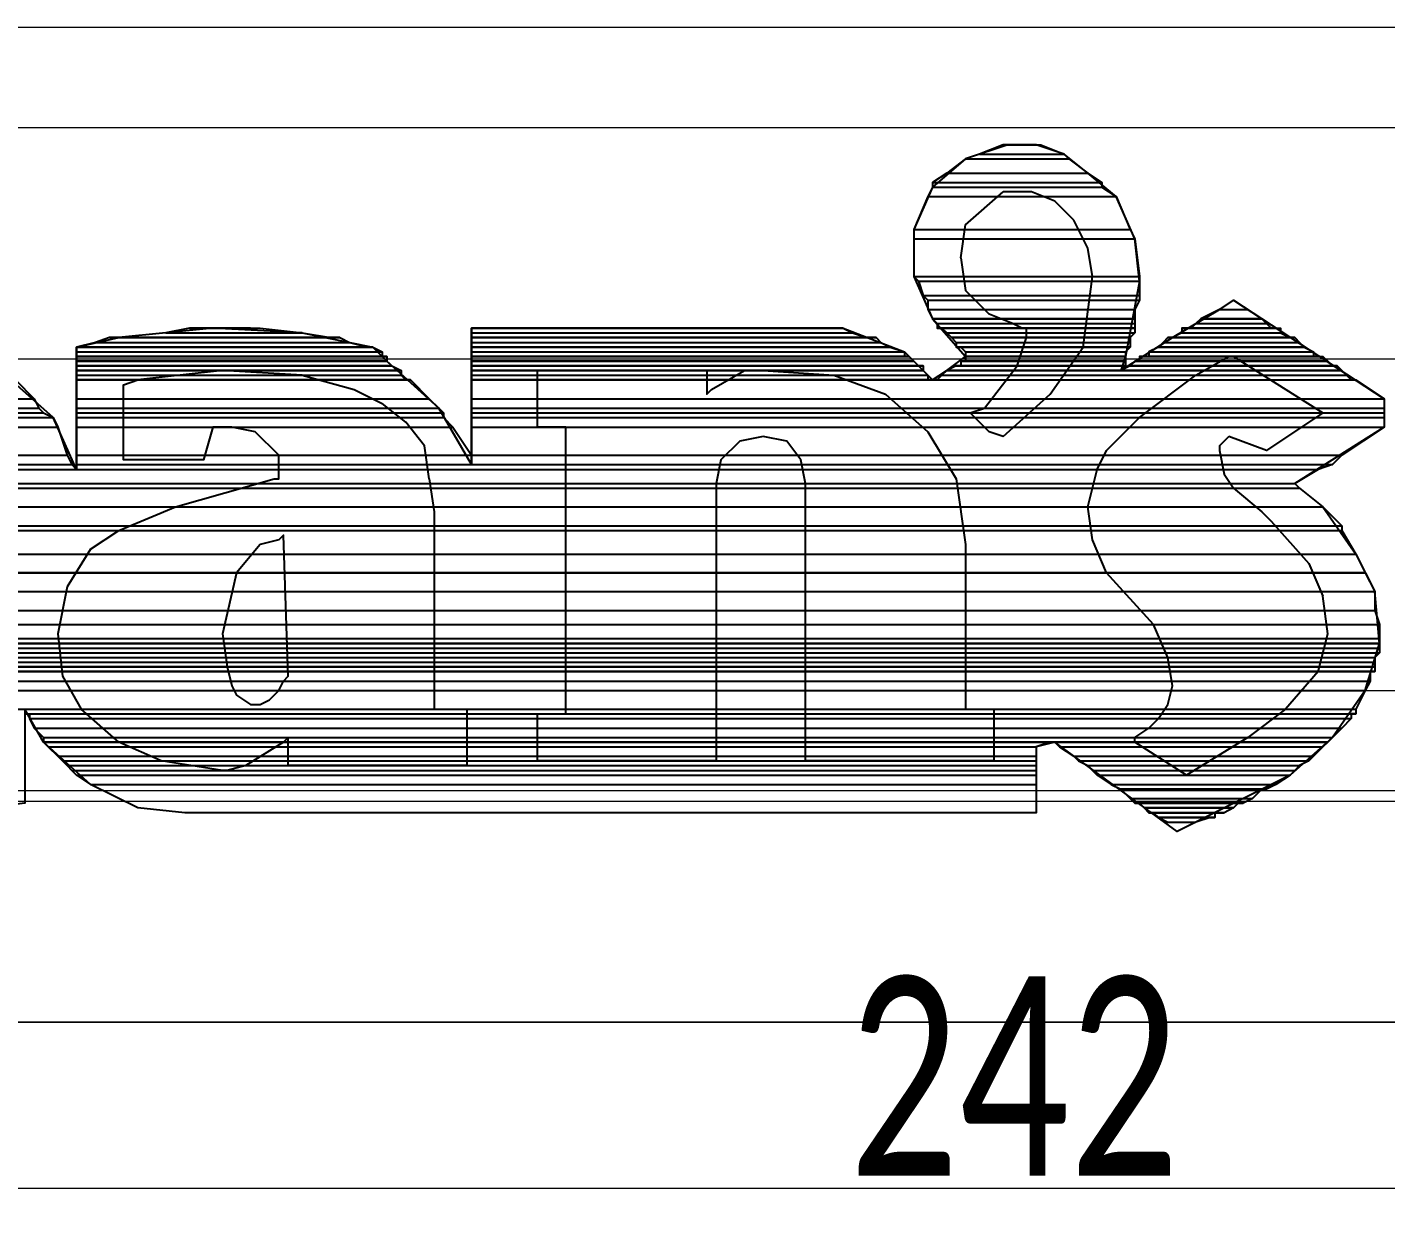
# Model space of a CAD drawing. Header units: millimetres. Extents: x 210628 to 232146, y -111309 to -91563.
# Drawn here: x 213734.3 to 213795.7, y -107150.5 to -107096.8 of the extents above; entities that cross this region are included whole.
import ezdxf

# ---------------------------------------------------------------- set-up
doc = ezdxf.new("R2010")
doc.units = ezdxf.units.MM
doc.header["$PDMODE"] = 2
doc.layers.get('0').update_dxf_attribs({"lineweight": 20})
for name, color, linetype, lineweight in [('ahsap gor', 24, 'Continuous', 20), ('demir-1', 103, 'Continuous', 20), ('KP', 167, 'Continuous', 30), ('t_görünüş', 45, 'Continuous', 25), ('t_tarama', 253, 'Continuous', 5), ('ölçü', 251, 'Continuous', 5)]:
    doc.layers.add(name, color=color, linetype=linetype, lineweight=lineweight)
doc.styles.add('Ölçü50', font='calibri.ttf', dxfattribs={"width": 0.7})
doc.dimstyles.new('olcu10', dxfattribs={"dimtxt": 9, "dimasz": 2, "dimexe": 1.25, "dimexo": 0.625, "dimgap": 0.5, "dimtad": 1, "dimdec": 1, "dimrnd": 0.5, "dimzin": 9, "dimtxsty": 'Ölçü50', "dimblk": 'ARCHTICK', "dimcen": 2, "dimclrd": 256, "dimclre": 256, "dimclrt": 6, "dimazin": 2, "dimtfac": 1, "dimtdec": 1, "dimtix": 1, "dimtmove": 0, "dimatfit": 3, "dimldrblk": 'ARCHTICK', "dimfxl": 1, "dimlwd": -1, "dimarcsym": 0})

# ---------------------------------------------------------------- blocks, each defined once
blk = doc.blocks.new('_ArchTick')
at = {"color": 0, "linetype": 'ByBlock', "const_width": 0.15}
blk.add_lwpolyline([(-0.5, -0.5), (0.5, 0.5)], dxfattribs=at)
blk = doc.blocks.new('*D98')
at = {"layer": 'DEFPOINTS', "color": 0, "transparency": 16777216}
for p in [(213657.886, -107133.368), (213899.884, -107133.368), (213899.884, -107149.3)]:
    blk.add_point(p, dxfattribs=at)
at = {"layer": 'ölçü', "lineweight": -2, "transparency": 16777216}
for p, q in [((213657.886, -107133.993), (213657.886, -107150.55)), ((213899.884, -107133.993), (213899.884, -107150.55))]:
    blk.add_line(p, q, dxfattribs=at)
at = {"layer": 'ölçü', "transparency": 16777216}
blk.add_line((213657.886, -107149.3), (213899.884, -107149.3), dxfattribs=at)
at = {"layer": 'ölçü', "transparency": 16777216, "xscale": 2, "yscale": 2, "zscale": 2, "rotation": 180}
blk.add_blockref('_ArchTick', (213657.886, -107149.3), dxfattribs=at)
at = {"layer": 'ölçü', "transparency": 16777216, "xscale": 2, "yscale": 2, "zscale": 2}
blk.add_blockref('_ArchTick', (213899.884, -107149.3), dxfattribs=at)
at = {"layer": 'ölçü', "color": 6, "transparency": 16777216, "insert": (213778.885, -107144.234), "char_height": 9, "attachment_point": 5, "style": 'Ölçü50'}
blk.add_mtext('242', dxfattribs=at)
blk = doc.blocks.new('logolutabela')
at = {"layer": 't_görünüş'}
for points in [[(243.719, 39.438), (241.167, 38.586), (239.18, 36.885)], [(243.437, 39.438), (242.018, 38.87), (247.124, 38.87)], [(243.719, 39.438), (243.437, 39.438), (245.706, 39.438)], [(243.437, 39.438), (245.706, 39.438), (247.124, 38.87)], [(243.719, 39.438), (245.706, 39.438)], [(248.543, 37.735), (247.124, 38.87), (245.422, 39.438), (243.719, 39.438)], [(241.167, 38.586), (240.031, 37.735), (248.543, 37.735)], [(242.018, 38.87), (241.167, 38.586), (247.408, 38.586)], [(241.167, 38.586), (247.408, 38.586), (248.543, 37.735)], [(242.018, 38.87), (247.124, 38.87), (247.408, 38.586)], [(240.031, 37.735), (239.18, 37.169), (249.395, 37.169)], [(240.031, 37.735), (248.543, 37.735), (249.395, 37.169)], [(250.246, 36.317), (248.543, 37.735)], [(239.18, 36.885), (238.045, 34.331), (238.045, 31.493), (239.18, 28.941), (241.167, 26.671)], [(239.18, 36.885), (238.896, 36.317), (250.246, 36.317)], [(239.18, 37.169), (239.18, 36.885), (249.395, 36.885)], [(239.18, 37.169), (249.395, 37.169), (249.395, 36.885)], [(239.18, 36.885), (249.395, 36.885), (250.246, 36.317)], [(238.896, 36.317), (238.045, 34.331), (251.096, 34.331)], [(238.896, 36.317), (250.246, 36.317), (251.096, 34.331)], [(240.883, 32.629), (241.167, 34.615), (243.437, 36.601)], [(246.557, 36.034), (245.138, 36.601), (243.437, 36.601)], [(251.665, 31.21), (251.38, 33.764), (250.246, 36.317)], [(247.692, 34.899), (246.557, 36.034)], [(248.827, 31.493), (248.543, 33.196), (247.692, 34.899)], [(238.045, 34.331), (238.045, 33.764), (251.38, 33.764)], [(238.045, 34.331), (251.096, 34.331), (251.38, 33.764)], [(238.045, 33.764), (238.045, 31.493), (251.665, 31.493)], [(238.045, 33.764), (251.38, 33.764), (251.665, 31.493)], [(240.883, 32.629), (241.167, 30.642), (242.584, 29.223)], [(238.045, 31.493), (238.329, 31.21), (251.665, 31.21)], [(238.045, 31.493), (251.665, 31.493), (251.665, 31.21)], [(238.329, 31.21), (238.613, 30.359), (251.665, 30.359)], [(238.329, 31.21), (251.665, 31.21), (251.665, 30.359)], [(248.26, 27.238), (248.827, 31.493)], [(251.665, 31.21), (250.812, 26.671), (250.53, 25.819)], [(238.613, 30.359), (238.896, 30.075), (251.665, 30.075)], [(238.613, 30.359), (251.665, 30.359), (251.665, 30.075)], [(238.896, 30.075), (238.896, 29.507), (251.38, 29.507)], [(238.896, 30.075), (251.665, 30.075), (251.38, 29.507)], [(238.896, 29.507), (239.18, 28.941), (251.38, 28.941)], [(238.896, 29.507), (251.38, 29.507), (251.38, 28.941)], [(250.53, 25.819), (253.65, 27.806), (256.488, 29.507), (257.339, 30.075), (266.418, 24.117), (266.418, 22.414), (261.027, 19.01), (261.31, 18.726), (262.729, 17.591), (264.716, 14.754), (265.851, 12.485)], [(256.488, 29.507), (255.353, 28.941), (259.04, 28.941)], [(257.339, 30.075), (256.488, 29.507), (258.19, 29.507)], [(256.488, 29.507), (258.19, 29.507), (259.04, 28.941)], [(239.18, 28.941), (239.464, 28.657), (251.38, 28.657)], [(239.18, 28.941), (251.38, 28.941), (251.38, 28.657)], [(241.45, 23.266), (242.302, 23.549), (244.287, 26.103), (244.854, 27.806), (244.854, 28.373), (244.571, 28.373), (244.003, 28.657), (242.584, 29.223)], [(255.353, 28.941), (255.069, 28.657), (259.324, 28.657)], [(255.353, 28.941), (259.04, 28.941), (259.324, 28.657)], [(201.161, 28.089), (195.77, 28.373), (190.096, 27.806)], [(192.933, 28.089), (190.096, 27.806), (202.863, 27.806)], [(194.351, 28.373), (192.933, 28.089), (201.161, 28.089)], [(192.933, 28.089), (201.161, 28.089), (202.863, 27.806)], [(194.635, 28.373), (194.351, 28.373), (198.608, 28.373)], [(194.351, 28.373), (198.608, 28.373), (201.161, 28.089)], [(195.486, 28.373), (194.635, 28.373), (197.756, 28.373)], [(194.635, 28.373), (198.04, 28.373)], [(194.635, 28.373), (198.608, 28.373)], [(195.486, 28.373), (196.054, 28.373)], [(195.486, 28.373), (197.756, 28.373)], [(201.161, 28.089), (205.417, 27.238), (206.268, 26.387)], [(211.375, 28.373), (233.506, 28.373)], [(211.375, 28.373), (233.79, 28.373)], [(211.375, 28.373), (211.375, 28.089), (234.356, 28.089)], [(211.375, 28.373), (233.79, 28.373), (234.356, 28.089)], [(211.375, 20.145), (211.375, 28.373), (233.79, 28.373), (237.478, 26.954), (239.18, 25.252), (240.031, 25.819), (241.167, 26.671)], [(211.375, 28.089), (211.375, 27.806), (235.209, 27.806)], [(211.375, 28.089), (234.356, 28.089), (235.209, 27.806)], [(227.263, 28.373), (226.981, 28.373), (232.371, 28.373)], [(226.981, 28.373), (233.222, 28.373)], [(227.547, 28.373), (227.263, 28.373), (232.087, 28.373)], [(227.263, 28.373), (232.371, 28.373)], [(227.831, 28.373), (227.547, 28.373), (231.52, 28.373)], [(227.547, 28.373), (232.087, 28.373)], [(227.831, 28.373), (231.236, 28.373)], [(227.831, 28.373), (231.52, 28.373)], [(228.966, 28.373), (228.398, 28.373), (230.385, 28.373)], [(239.464, 28.657), (239.464, 28.373), (251.38, 28.373)], [(239.464, 28.657), (251.38, 28.657), (251.38, 28.373)], [(239.464, 28.373), (251.38, 28.373)], [(239.748, 28.373), (240.031, 28.089), (251.38, 28.089)], [(239.748, 28.373), (251.38, 28.373), (251.38, 28.089)], [(240.031, 28.089), (240.315, 27.806), (251.096, 27.806)], [(240.031, 28.089), (251.38, 28.089), (251.096, 27.806)], [(254.217, 28.089), (253.65, 27.806), (260.743, 27.806)], [(254.501, 28.373), (254.217, 28.373), (260.175, 28.373)], [(254.217, 28.373), (254.217, 28.089), (260.175, 28.089)], [(254.217, 28.373), (260.175, 28.373), (260.175, 28.089)], [(254.217, 28.089), (260.175, 28.089), (260.743, 27.806)], [(254.785, 28.373), (254.501, 28.373), (259.892, 28.373)], [(254.501, 28.373), (260.175, 28.373)], [(255.069, 28.657), (254.785, 28.373), (259.608, 28.373)], [(254.785, 28.373), (259.892, 28.373)], [(255.069, 28.657), (259.324, 28.657), (259.608, 28.373)], [(187.542, 19.861), (187.542, 27.238), (190.096, 27.806)], [(188.677, 27.522), (187.542, 27.238), (205.133, 27.238)], [(187.542, 27.238), (205.417, 27.238)], [(187.542, 27.238), (187.542, 26.954), (205.984, 26.954)], [(187.542, 27.238), (205.417, 27.238), (205.984, 26.954)], [(189.528, 27.806), (188.677, 27.522), (203.998, 27.522)], [(188.677, 27.522), (203.998, 27.522), (205.133, 27.238)], [(190.096, 27.806), (189.528, 27.806), (203.43, 27.806)], [(189.528, 27.806), (203.43, 27.806), (203.998, 27.522)], [(190.096, 27.806), (203.43, 27.806)], [(211.375, 27.806), (235.491, 27.806)], [(211.375, 27.806), (235.775, 27.806)], [(211.375, 27.806), (211.375, 27.522), (236.059, 27.522)], [(211.375, 27.806), (235.775, 27.806), (236.059, 27.522)], [(211.375, 27.522), (211.375, 27.238), (236.626, 27.238)], [(211.375, 27.522), (236.059, 27.522), (236.626, 27.238)], [(211.375, 27.238), (211.375, 26.954), (237.478, 26.954)], [(211.375, 27.238), (236.626, 27.238), (237.478, 26.954)], [(240.315, 27.806), (240.599, 27.522), (251.096, 27.522)], [(240.315, 27.806), (251.096, 27.806), (251.096, 27.522)], [(240.599, 27.522), (240.599, 27.238), (251.096, 27.238)], [(240.599, 27.522), (251.096, 27.522), (251.096, 27.238)], [(240.599, 27.238), (251.096, 27.238)], [(240.883, 27.238), (241.167, 26.954), (250.812, 26.954)], [(240.883, 27.238), (251.096, 27.238), (250.812, 26.954)], [(243.437, 21.847), (246.273, 24.4), (248.26, 27.238)], [(252.799, 27.238), (252.231, 26.954), (262.162, 26.954)], [(253.082, 27.522), (252.799, 27.238), (261.594, 27.238)], [(252.799, 27.238), (261.594, 27.238), (262.162, 26.954)], [(253.366, 27.806), (253.082, 27.522), (261.31, 27.522)], [(253.082, 27.522), (261.31, 27.522), (261.594, 27.238)], [(253.65, 27.806), (253.366, 27.806), (261.027, 27.806)], [(253.366, 27.806), (261.027, 27.806), (261.31, 27.522)], [(253.65, 27.806), (261.027, 27.806)], [(187.542, 26.954), (187.542, 26.671), (205.984, 26.671)], [(187.542, 26.954), (205.984, 26.954), (205.984, 26.671)], [(187.542, 26.671), (206.268, 26.671)], [(187.542, 26.671), (187.542, 26.387), (206.268, 26.387)], [(187.542, 26.671), (206.268, 26.671), (206.268, 26.387)], [(187.542, 26.387), (187.542, 26.103), (206.552, 26.103)], [(187.542, 26.387), (206.268, 26.387), (206.552, 26.103)], [(211.375, 20.145), (209.389, 23.549), (206.268, 26.387)], [(211.375, 26.954), (211.375, 26.671), (237.478, 26.671)], [(211.375, 26.954), (237.478, 26.954), (237.478, 26.671)], [(211.375, 26.671), (237.761, 26.671)], [(211.375, 26.671), (211.375, 26.387), (238.045, 26.387)], [(211.375, 26.671), (237.761, 26.671), (238.045, 26.387)], [(211.375, 26.387), (211.375, 26.103), (238.329, 26.103)], [(211.375, 26.387), (238.045, 26.387), (238.329, 26.103)], [(241.167, 26.387), (240.883, 26.387), (250.812, 26.387)], [(240.883, 26.387), (240.883, 26.103), (250.812, 26.103)], [(240.883, 26.387), (250.812, 26.387), (250.812, 26.103)], [(241.167, 26.954), (241.167, 26.671), (250.812, 26.671)], [(241.167, 26.954), (250.812, 26.954), (250.812, 26.671)], [(241.167, 26.671), (241.167, 26.387), (250.812, 26.387)], [(241.167, 26.671), (250.812, 26.671), (250.812, 26.387)], [(262.446, 7.661), (260.459, 5.391), (258.19, 3.689), (254.501, 1.419), (251.38, 3.405), (251.38, 3.689), (252.231, 4.257), (252.799, 4.823), (253.366, 5.674), (253.65, 6.809), (253.366, 8.512), (252.515, 10.498), (249.678, 13.619), (248.827, 15.605), (248.543, 17.591), (249.111, 19.861), (249.678, 20.995), (251.665, 22.982), (255.069, 25.536), (257.055, 26.671), (257.339, 26.671), (262.729, 23.266), (259.324, 20.995), (257.055, 21.847)], [(251.38, 26.387), (251.096, 26.103), (263.297, 26.103)], [(251.665, 26.387), (251.38, 26.387), (263.013, 26.387)], [(251.38, 26.387), (263.013, 26.387), (263.297, 26.103)], [(251.947, 26.671), (251.665, 26.671), (262.729, 26.671)], [(251.665, 26.671), (251.665, 26.387), (263.013, 26.387)], [(251.665, 26.671), (262.729, 26.671), (263.013, 26.387)], [(252.231, 26.671), (251.947, 26.671), (262.446, 26.671)], [(251.947, 26.671), (262.729, 26.671)], [(252.231, 26.954), (252.231, 26.671), (262.162, 26.671)], [(252.231, 26.954), (262.162, 26.954), (262.162, 26.671)], [(252.231, 26.671), (262.446, 26.671)], [(187.542, 26.103), (187.542, 25.819), (207.119, 25.819)], [(187.542, 26.103), (206.552, 26.103), (207.119, 25.819)], [(187.542, 25.819), (187.542, 25.536), (207.119, 25.536)], [(187.542, 25.819), (207.119, 25.819), (207.119, 25.536)], [(187.542, 25.536), (187.542, 25.252), (207.403, 25.252)], [(187.542, 25.536), (207.119, 25.536), (207.403, 25.252)], [(201.161, 25.536), (196.337, 25.819), (191.231, 25.252)], [(201.161, 25.536), (204.282, 24.684), (205.984, 23.833)], [(211.375, 26.103), (238.613, 26.103)], [(211.375, 26.103), (211.375, 25.819), (238.613, 25.819)], [(211.375, 26.103), (238.613, 26.103), (238.613, 25.819)], [(211.375, 25.819), (211.375, 25.536), (238.896, 25.536)], [(211.375, 25.819), (238.613, 25.819), (238.896, 25.536)], [(211.375, 25.536), (211.375, 25.252), (238.896, 25.252)], [(211.375, 25.536), (238.896, 25.536), (238.896, 25.252)], [(231.52, 19.01), (231.236, 20.429), (230.385, 21.563), (228.966, 21.847), (227.547, 21.563), (226.413, 20.429), (226.129, 19.01), (226.129, 2.27), (215.347, 2.27), (215.347, 5.107), (217.05, 5.107), (217.05, 22.414), (215.347, 22.414), (215.347, 25.819), (225.562, 25.819), (225.562, 24.4), (225.844, 24.684), (227.831, 25.819), (228.966, 25.819), (233.222, 25.536), (236.343, 24.4), (238.896, 22.13), (240.599, 19.294), (241.167, 15.321), (241.167, 5.391), (242.868, 5.391), (242.868, 2.27), (231.52, 2.27), (231.52, 19.01)], [(239.748, 25.536), (239.464, 25.252), (264.432, 25.252)], [(240.031, 25.819), (239.748, 25.536), (264.148, 25.536)], [(239.748, 25.536), (264.148, 25.536), (264.432, 25.252)], [(240.599, 26.103), (240.031, 25.819), (250.53, 25.819)], [(240.031, 25.819), (263.864, 25.819), (264.148, 25.536)], [(240.883, 26.103), (240.599, 26.103), (250.812, 26.103)], [(240.599, 26.103), (250.812, 26.103), (250.53, 25.819)], [(251.096, 26.103), (250.53, 25.819), (263.864, 25.819)], [(251.096, 26.103), (263.581, 26.103)], [(251.096, 26.103), (263.581, 26.103), (263.864, 25.819)], [(163.709, 25.252), (162.574, 24.117), (184.989, 24.117)], [(163.709, 25.252), (183.854, 25.252), (184.989, 24.117)], [(187.542, 19.861), (186.123, 22.982), (183.57, 25.252)], [(187.542, 25.252), (207.687, 25.252)], [(187.542, 25.252), (187.542, 24.117), (208.822, 24.117)], [(187.542, 25.252), (207.687, 25.252), (208.822, 24.117)], [(188.393, 15.037), (190.096, 16.173), (193.501, 17.591), (199.459, 19.294), (199.743, 19.294), (199.743, 20.713), (198.324, 22.13), (196.905, 22.414), (195.77, 22.414), (195.202, 20.429), (190.379, 20.429), (190.379, 24.968), (191.231, 25.252)], [(211.375, 25.252), (239.18, 25.252)], [(211.375, 25.252), (211.375, 24.117), (266.418, 24.117)], [(211.375, 25.252), (264.716, 25.252), (266.418, 24.117)], [(239.464, 25.252), (239.18, 25.252), (264.716, 25.252)], [(239.464, 25.252), (264.716, 25.252)], [(162.574, 24.117), (162.006, 23.549), (185.273, 23.549)], [(162.574, 24.117), (184.989, 24.117), (185.273, 23.549)], [(187.542, 24.117), (187.542, 23.549), (209.389, 23.549)], [(187.542, 24.117), (208.822, 24.117), (209.389, 23.549)], [(208.822, 19.294), (208.538, 21.279), (207.403, 22.698), (205.984, 23.833)], [(211.375, 24.117), (211.375, 23.549), (266.418, 23.549)], [(211.375, 24.117), (266.418, 24.117), (266.418, 23.549)], [(161.439, 22.982), (160.871, 22.414), (186.407, 22.414)], [(161.723, 23.266), (161.439, 22.982), (186.123, 22.982)], [(161.439, 22.982), (186.123, 22.982), (186.407, 22.414)], [(162.006, 23.549), (161.723, 23.266), (185.557, 23.266)], [(161.723, 23.266), (185.557, 23.266), (186.123, 22.982)], [(162.006, 23.549), (185.273, 23.549), (185.557, 23.266)], [(187.542, 23.549), (187.542, 23.266), (209.673, 23.266)], [(187.542, 23.549), (209.389, 23.549), (209.673, 23.266)], [(187.542, 23.266), (187.542, 22.982), (209.673, 22.982)], [(187.542, 23.266), (209.673, 23.266), (209.673, 22.982)], [(187.542, 22.982), (187.542, 22.414), (210.241, 22.414)], [(187.542, 22.982), (209.673, 22.982), (210.241, 22.414)], [(211.375, 23.549), (211.375, 23.266), (266.418, 23.266)], [(211.375, 23.549), (266.418, 23.549), (266.418, 23.266)], [(211.375, 23.266), (211.375, 22.982), (266.418, 22.982)], [(211.375, 23.266), (266.418, 23.266), (266.418, 22.982)], [(211.375, 22.982), (211.375, 22.414), (266.418, 22.414)], [(211.375, 22.982), (266.418, 22.982), (266.418, 22.414)], [(243.437, 21.847), (242.584, 22.13), (241.45, 23.266)], [(160.871, 22.414), (159.454, 20.713), (186.974, 20.713)], [(160.871, 22.414), (186.407, 22.414), (186.974, 20.713)], [(187.542, 22.414), (187.542, 20.713), (211.375, 20.713)], [(187.542, 22.414), (210.241, 22.414), (211.375, 20.713)], [(211.375, 22.414), (211.375, 20.713), (263.864, 20.713)], [(211.375, 22.414), (266.418, 22.414), (263.864, 20.713)], [(257.055, 21.847), (256.771, 21.563), (256.488, 21.279), (256.488, 20.995), (256.771, 19.578), (257.339, 18.726), (259.04, 17.307), (259.608, 16.74), (261.878, 14.186), (262.729, 12.201)], [(144.415, 20.713), (144.415, 20.145), (187.258, 20.145)], [(144.415, 20.713), (186.974, 20.713), (187.258, 20.145)], [(187.542, 20.713), (187.542, 20.145), (211.375, 20.145)], [(187.542, 20.713), (211.375, 20.713), (211.375, 20.145)], [(211.375, 20.713), (211.375, 20.145), (263.297, 20.145)], [(211.375, 20.713), (263.864, 20.713), (263.297, 20.145)], [(144.415, 20.145), (144.415, 19.861), (187.542, 19.861)], [(144.415, 20.145), (187.258, 20.145), (187.542, 19.861)], [(144.415, 19.861), (144.415, 19.01), (261.027, 19.01)], [(144.415, 19.861), (262.446, 19.861), (261.027, 19.01)], [(187.542, 20.145), (187.542, 19.861), (262.446, 19.861)], [(187.542, 20.145), (263.297, 20.145), (262.446, 19.861)], [(144.415, 19.01), (144.415, 18.726), (261.31, 18.726)], [(144.415, 19.01), (261.027, 19.01), (261.31, 18.726)], [(208.822, 19.294), (209.106, 17.307), (209.106, 5.391), (211.091, 5.391), (211.091, 1.987), (200.31, 1.987), (200.31, 3.689), (200.026, 3.405), (197.756, 1.987), (196.621, 1.703), (196.337, 1.703), (192.65, 2.27), (190.096, 3.405), (187.826, 5.391)], [(144.415, 18.726), (144.415, 17.591), (262.729, 17.591)], [(144.415, 18.726), (261.31, 18.726), (262.729, 17.591)], [(144.415, 17.591), (144.415, 16.456), (263.864, 16.456)], [(144.415, 17.591), (262.729, 17.591), (263.864, 16.456)], [(144.415, 16.456), (144.415, 16.173), (263.864, 16.173)], [(144.415, 16.456), (263.864, 16.456), (263.864, 16.173)], [(144.415, 16.173), (144.415, 14.754), (264.716, 14.754)], [(144.415, 16.173), (263.864, 16.173), (264.716, 14.754)], [(199.743, 15.605), (198.608, 15.321), (197.189, 13.619), (196.337, 9.931), (196.621, 7.944), (196.905, 6.809), (197.189, 6.242), (198.04, 5.674), (198.608, 5.674), (199.175, 5.958), (199.743, 6.526), (200.026, 7.093), (200.31, 7.377), (200.026, 15.889), (199.743, 15.605)], [(144.415, 14.754), (144.415, 13.619), (265.283, 13.619)], [(144.415, 14.754), (264.716, 14.754), (265.283, 13.619)], [(188.393, 15.037), (186.974, 12.767), (186.407, 9.931)], [(144.415, 13.619), (144.133, 12.485), (265.851, 12.485)], [(144.415, 13.619), (265.283, 13.619), (265.851, 12.485)], [(144.133, 12.485), (144.133, 11.35), (265.851, 11.35)], [(144.133, 12.485), (265.851, 12.485), (265.851, 11.35)], [(265.283, 6.526), (266.134, 9.363), (265.851, 12.485)], [(262.446, 7.661), (263.013, 9.931), (262.729, 12.201)], [(144.133, 11.35), (143.849, 10.498), (266.134, 10.498)], [(144.133, 11.35), (265.851, 11.35), (266.134, 10.498)], [(143.849, 10.498), (143.565, 9.647), (266.134, 9.647)], [(143.849, 10.498), (266.134, 10.498), (266.134, 9.647)], [(186.407, 9.931), (186.691, 7.377), (187.826, 5.391)], [(143.565, 9.363), (143.281, 9.08), (266.134, 9.08)], [(143.565, 9.647), (143.565, 9.363), (266.134, 9.363)], [(143.565, 9.647), (266.134, 9.647), (266.134, 9.363)], [(143.565, 9.363), (266.134, 9.363), (266.134, 9.08)], [(158.319, 9.08), (158.602, 8.796), (266.134, 8.796)], [(158.319, 9.08), (266.134, 9.08), (266.134, 8.796)], [(158.602, 8.796), (158.886, 8.512), (265.851, 8.512)], [(158.602, 8.796), (266.134, 8.796), (265.851, 8.512)], [(158.886, 8.512), (158.886, 8.228), (265.851, 8.228)], [(158.886, 8.512), (265.851, 8.512), (265.851, 8.228)], [(158.886, 8.228), (159.17, 7.944), (265.851, 7.944)], [(158.886, 8.228), (265.851, 8.228), (265.851, 7.944)], [(159.17, 7.944), (159.17, 7.661), (265.851, 7.661)], [(159.17, 7.944), (265.851, 7.944), (265.851, 7.661)], [(159.17, 7.661), (265.567, 7.661)], [(159.17, 7.661), (265.851, 7.661), (265.567, 7.661)], [(159.454, 7.661), (159.737, 7.093), (265.567, 7.093)], [(159.454, 7.661), (265.567, 7.661), (265.567, 7.093)], [(159.737, 7.093), (160.021, 6.526), (265.283, 6.526)], [(159.737, 7.093), (265.567, 7.093), (265.283, 6.526)], [(160.021, 6.526), (160.871, 5.391), (264.716, 5.391)], [(160.021, 6.526), (265.283, 6.526), (264.716, 5.391)], [(265.283, 6.526), (263.297, 3.689), (260.743, 1.419), (255.069, -1.419), (253.934, -1.986), (246.557, 3.405), (245.422, 3.121), (245.422, -0.851), (194.067, -0.851), (191.231, -0.567), (188.393, 0.851), (185.557, 3.405), (184.422, 5.391), (184.422, -0.284), (179.881, -0.851), (175.342, -1.135), (168.533, -0.284), (164.56, 1.703)], [(184.422, 5.391), (184.422, 5.107), (264.716, 5.107)], [(184.422, 5.391), (264.716, 5.391), (264.716, 5.107)], [(184.422, 5.107), (264.432, 5.107)], [(184.422, 5.107), (264.716, 5.107), (264.432, 5.107)], [(184.705, 5.107), (184.705, 4.823), (264.432, 4.823)], [(184.705, 5.107), (264.432, 5.107), (264.432, 4.823)], [(184.705, 4.823), (184.989, 4.257), (263.864, 4.257)], [(184.705, 4.823), (264.432, 4.823), (263.864, 4.257)], [(184.989, 4.257), (185.557, 3.689), (263.297, 3.689)], [(184.989, 4.257), (263.864, 4.257), (263.297, 3.689)], [(185.557, 3.689), (185.557, 3.405), (263.013, 3.405)], [(185.557, 3.689), (263.297, 3.689), (263.013, 3.405)], [(185.557, 3.405), (246.557, 3.405), (246.273, 3.405)], [(185.557, 3.405), (185.839, 3.121), (245.422, 3.121)], [(185.557, 3.405), (246.273, 3.405), (245.422, 3.121)], [(246.557, 3.405), (246.841, 3.121), (262.729, 3.121)], [(246.557, 3.405), (263.013, 3.405), (262.729, 3.121)], [(185.839, 3.121), (186.407, 2.554), (245.422, 2.554)], [(185.839, 3.121), (245.422, 3.121), (245.422, 2.554)], [(186.407, 2.554), (186.691, 2.27), (245.422, 2.27)], [(186.407, 2.554), (245.422, 2.554), (245.422, 2.27)], [(246.841, 3.121), (247.692, 2.554), (262.162, 2.554)], [(246.841, 3.121), (262.729, 3.121), (262.162, 2.554)], [(247.692, 2.554), (247.976, 2.27), (261.878, 2.27)], [(247.692, 2.554), (262.162, 2.554), (261.878, 2.27)], [(186.691, 2.27), (186.974, 1.987), (245.422, 1.987)], [(186.691, 2.27), (245.422, 2.27), (245.422, 1.987)], [(186.974, 1.987), (187.258, 1.703), (245.422, 1.703)], [(186.974, 1.987), (245.422, 1.987), (245.422, 1.703)], [(187.258, 1.703), (187.542, 1.419), (245.422, 1.419)], [(187.258, 1.703), (245.422, 1.703), (245.422, 1.419)], [(247.976, 2.27), (248.543, 1.987), (261.31, 1.987)], [(247.976, 2.27), (261.878, 2.27), (261.31, 1.987)], [(248.543, 1.987), (248.827, 1.703), (261.027, 1.703)], [(248.543, 1.987), (261.31, 1.987), (261.027, 1.703)], [(248.827, 1.703), (249.111, 1.419), (260.743, 1.419)], [(248.827, 1.703), (261.027, 1.703), (260.743, 1.419)], [(187.542, 1.419), (188.393, 0.851), (245.422, 0.851)], [(187.542, 1.419), (245.422, 1.419), (245.422, 0.851)], [(249.111, 1.419), (249.962, 0.851), (259.892, 0.851)], [(249.111, 1.419), (260.743, 1.419), (259.892, 0.851)], [(249.962, 0.851), (250.53, 0.568), (259.324, 0.568)], [(249.962, 0.851), (259.892, 0.851), (259.324, 0.568)], [(250.53, 0.568), (259.324, 0.568), (259.04, 0.568)], [(250.53, 0.568), (251.096, 0), (258.474, 0)], [(250.53, 0.568), (259.04, 0.568), (258.474, 0)], [(251.096, 0), (251.38, -0.284), (257.906, -0.284)], [(251.096, 0), (258.474, 0), (257.906, -0.284)], [(251.38, -0.284), (257.906, -0.284)], [(251.665, -0.284), (257.906, -0.284), (257.623, -0.284)], [(251.665, -0.284), (251.947, -0.567), (257.339, -0.567)], [(251.665, -0.284), (257.623, -0.284), (257.339, -0.567)], [(251.947, -0.567), (252.231, -0.851), (256.771, -0.851)], [(251.947, -0.567), (257.339, -0.567), (256.771, -0.851)], [(252.231, -0.851), (256.488, -0.851)], [(252.231, -0.851), (256.771, -0.851), (256.488, -0.851)], [(252.515, -0.851), (256.488, -0.851), (256.204, -0.851)], [(252.515, -0.851), (252.799, -1.135), (256.204, -1.135)], [(252.515, -0.851), (256.204, -0.851), (256.204, -1.135)], [(252.799, -1.135), (256.204, -1.135), (255.92, -1.135)], [(252.799, -1.135), (253.366, -1.419), (255.069, -1.419)], [(252.799, -1.135), (255.92, -1.135), (255.069, -1.419)], [(253.366, -1.419), (255.069, -1.419), (253.934, -1.986)]]:
    blk.add_lwpolyline(points, dxfattribs=at)
for points in [[(243.719, 39.438), (243.719, 39.438), (245.422, 39.438), (245.422, 39.438), (245.422, 39.438), (243.719, 39.438), (243.719, 39.438)], [(239.18, 28.941), (239.18, 28.941), (251.38, 28.941), (251.38, 28.941), (251.38, 28.941), (239.18, 28.941), (239.18, 28.941)], [(239.18, 28.941), (239.18, 28.941), (251.38, 28.941), (251.38, 28.941), (251.38, 28.941), (239.18, 28.941), (239.18, 28.941)], [(255.353, 28.941), (255.353, 28.941), (259.04, 28.941), (259.04, 28.941), (259.04, 28.941), (255.353, 28.941), (255.353, 28.941)], [(255.353, 28.941), (255.353, 28.941), (259.04, 28.941), (259.04, 28.941), (259.04, 28.941), (255.353, 28.941), (255.353, 28.941)], [(194.635, 28.373), (194.635, 28.373), (198.04, 28.373), (198.04, 28.373), (198.04, 28.373), (194.635, 28.373), (194.635, 28.373)], [(195.486, 28.373), (195.486, 28.373), (195.77, 28.373), (195.77, 28.373), (195.77, 28.373), (195.486, 28.373), (195.486, 28.373)], [(195.486, 28.373), (195.486, 28.373), (196.054, 28.373), (196.054, 28.373), (196.054, 28.373), (195.486, 28.373), (195.486, 28.373)], [(211.375, 28.373), (211.375, 28.373), (226.981, 28.373), (226.981, 28.373), (226.981, 28.373), (211.375, 28.373), (211.375, 28.373)], [(211.375, 28.373), (211.375, 28.373), (233.506, 28.373), (233.506, 28.373), (233.506, 28.373), (211.375, 28.373), (211.375, 28.373)], [(211.375, 28.373), (211.375, 28.373), (233.79, 28.373), (233.79, 28.373), (233.79, 28.373), (211.375, 28.373), (211.375, 28.373)], [(226.981, 28.373), (226.981, 28.373), (232.371, 28.373), (232.371, 28.373), (232.371, 28.373), (226.981, 28.373), (226.981, 28.373)], [(226.981, 28.373), (226.981, 28.373), (232.371, 28.373), (232.371, 28.373), (232.371, 28.373), (226.981, 28.373), (226.981, 28.373)], [(226.981, 28.373), (226.981, 28.373), (233.222, 28.373), (233.222, 28.373), (233.222, 28.373), (226.981, 28.373), (226.981, 28.373)], [(227.831, 28.373), (227.831, 28.373), (228.398, 28.373), (228.398, 28.373), (228.398, 28.373), (227.831, 28.373), (227.831, 28.373)], [(227.831, 28.373), (227.831, 28.373), (228.398, 28.373), (228.398, 28.373), (228.398, 28.373), (227.831, 28.373), (227.831, 28.373)], [(227.831, 28.373), (227.831, 28.373), (228.398, 28.373), (228.398, 28.373), (228.398, 28.373), (227.831, 28.373), (227.831, 28.373)], [(227.831, 28.373), (227.831, 28.373), (231.236, 28.373), (231.236, 28.373), (231.236, 28.373), (227.831, 28.373), (227.831, 28.373)], [(239.464, 28.373), (239.464, 28.373), (251.38, 28.373), (251.38, 28.373), (251.38, 28.373), (239.464, 28.373), (239.464, 28.373)], [(239.464, 28.373), (239.464, 28.373), (251.38, 28.373), (251.38, 28.373), (251.38, 28.373), (239.464, 28.373), (239.464, 28.373)], [(239.464, 28.373), (239.464, 28.373), (251.38, 28.373), (251.38, 28.373), (251.38, 28.373), (239.464, 28.373), (239.464, 28.373)], [(239.464, 28.373), (239.464, 28.373), (251.38, 28.373), (251.38, 28.373), (251.38, 28.373), (239.464, 28.373), (239.464, 28.373)], [(239.464, 28.373), (239.464, 28.373), (251.38, 28.373), (251.38, 28.373), (251.38, 28.373), (239.464, 28.373), (239.464, 28.373)], [(239.464, 28.373), (239.464, 28.373), (251.38, 28.373), (251.38, 28.373), (251.38, 28.373), (239.464, 28.373), (239.464, 28.373)], [(239.464, 28.373), (239.464, 28.373), (251.38, 28.373), (251.38, 28.373), (251.38, 28.373), (239.464, 28.373), (239.464, 28.373)], [(239.748, 28.373), (239.748, 28.373), (251.38, 28.373), (251.38, 28.373), (251.38, 28.373), (239.748, 28.373), (239.748, 28.373)], [(239.748, 28.373), (239.748, 28.373), (251.38, 28.373), (251.38, 28.373), (251.38, 28.373), (239.748, 28.373), (239.748, 28.373)], [(239.748, 28.373), (239.748, 28.373), (251.38, 28.373), (251.38, 28.373), (251.38, 28.373), (239.748, 28.373), (239.748, 28.373)], [(239.748, 28.373), (239.748, 28.373), (251.38, 28.373), (251.38, 28.373), (251.38, 28.373), (239.748, 28.373), (239.748, 28.373)], [(239.748, 28.373), (239.748, 28.373), (251.38, 28.373), (251.38, 28.373), (251.38, 28.373), (239.748, 28.373), (239.748, 28.373)], [(239.748, 28.373), (239.748, 28.373), (251.38, 28.373), (251.38, 28.373), (251.38, 28.373), (239.748, 28.373), (239.748, 28.373)], [(239.748, 28.373), (239.748, 28.373), (251.38, 28.373), (251.38, 28.373), (251.38, 28.373), (239.748, 28.373), (239.748, 28.373)], [(239.748, 28.373), (239.748, 28.373), (251.38, 28.373), (251.38, 28.373), (251.38, 28.373), (239.748, 28.373), (239.748, 28.373)], [(239.748, 28.373), (239.748, 28.373), (251.38, 28.373), (251.38, 28.373), (251.38, 28.373), (239.748, 28.373), (239.748, 28.373)], [(239.748, 28.373), (239.748, 28.373), (251.38, 28.373), (251.38, 28.373), (251.38, 28.373), (239.748, 28.373), (239.748, 28.373)], [(239.748, 28.373), (239.748, 28.373), (251.38, 28.373), (251.38, 28.373), (251.38, 28.373), (239.748, 28.373), (239.748, 28.373)], [(239.748, 28.373), (239.748, 28.373), (251.38, 28.373), (251.38, 28.373), (251.38, 28.373), (239.748, 28.373), (239.748, 28.373)], [(254.501, 28.373), (254.501, 28.373), (259.892, 28.373), (259.892, 28.373), (259.892, 28.373), (254.501, 28.373), (254.501, 28.373)], [(254.501, 28.373), (254.501, 28.373), (259.892, 28.373), (259.892, 28.373), (259.892, 28.373), (254.501, 28.373), (254.501, 28.373)], [(254.501, 28.373), (254.501, 28.373), (259.892, 28.373), (259.892, 28.373), (259.892, 28.373), (254.501, 28.373), (254.501, 28.373)], [(254.501, 28.373), (254.501, 28.373), (259.892, 28.373), (259.892, 28.373), (259.892, 28.373), (254.501, 28.373), (254.501, 28.373)], [(254.501, 28.373), (254.501, 28.373), (259.892, 28.373), (259.892, 28.373), (259.892, 28.373), (254.501, 28.373), (254.501, 28.373)], [(254.501, 28.373), (254.501, 28.373), (259.892, 28.373), (259.892, 28.373), (259.892, 28.373), (254.501, 28.373), (254.501, 28.373)], [(254.501, 28.373), (254.501, 28.373), (259.892, 28.373), (259.892, 28.373), (259.892, 28.373), (254.501, 28.373), (254.501, 28.373)], [(254.501, 28.373), (254.501, 28.373), (259.892, 28.373), (259.892, 28.373), (259.892, 28.373), (254.501, 28.373), (254.501, 28.373)], [(254.501, 28.373), (254.501, 28.373), (259.892, 28.373), (259.892, 28.373), (259.892, 28.373), (254.501, 28.373), (254.501, 28.373)], [(254.501, 28.373), (254.501, 28.373), (259.892, 28.373), (259.892, 28.373), (259.892, 28.373), (254.501, 28.373), (254.501, 28.373)], [(254.785, 28.373), (254.785, 28.373), (259.608, 28.373), (259.608, 28.373), (259.608, 28.373), (254.785, 28.373), (254.785, 28.373)], [(254.785, 28.373), (254.785, 28.373), (259.608, 28.373), (259.608, 28.373), (259.608, 28.373), (254.785, 28.373), (254.785, 28.373)], [(254.785, 28.373), (254.785, 28.373), (259.608, 28.373), (259.608, 28.373), (259.608, 28.373), (254.785, 28.373), (254.785, 28.373)], [(254.785, 28.373), (254.785, 28.373), (259.608, 28.373), (259.608, 28.373), (259.608, 28.373), (254.785, 28.373), (254.785, 28.373)], [(254.785, 28.373), (254.785, 28.373), (259.608, 28.373), (259.608, 28.373), (259.608, 28.373), (254.785, 28.373), (254.785, 28.373)], [(254.785, 28.373), (254.785, 28.373), (259.608, 28.373), (259.608, 28.373), (259.608, 28.373), (254.785, 28.373), (254.785, 28.373)], [(187.542, 27.238), (187.542, 27.238), (205.417, 27.238), (205.417, 27.238), (205.417, 27.238), (187.542, 27.238), (187.542, 27.238)], [(187.542, 27.238), (187.542, 27.238), (205.417, 27.238), (205.417, 27.238), (205.417, 27.238), (187.542, 27.238), (187.542, 27.238)], [(187.542, 27.238), (187.542, 27.238), (205.417, 27.238), (205.417, 27.238), (205.417, 27.238), (187.542, 27.238), (187.542, 27.238)], [(189.528, 27.806), (189.528, 27.806), (203.43, 27.806), (203.43, 27.806), (203.43, 27.806), (189.528, 27.806), (189.528, 27.806)], [(189.528, 27.806), (189.528, 27.806), (203.43, 27.806), (203.43, 27.806), (203.43, 27.806), (189.528, 27.806), (189.528, 27.806)], [(190.096, 27.806), (190.096, 27.806), (202.863, 27.806), (202.863, 27.806), (202.863, 27.806), (190.096, 27.806), (190.096, 27.806)], [(190.096, 27.806), (190.096, 27.806), (202.863, 27.806), (202.863, 27.806), (202.863, 27.806), (190.096, 27.806), (190.096, 27.806)], [(211.375, 27.806), (211.375, 27.806), (235.209, 27.806), (235.209, 27.806), (235.209, 27.806), (211.375, 27.806), (211.375, 27.806)], [(211.375, 27.806), (211.375, 27.806), (235.209, 27.806), (235.209, 27.806), (235.209, 27.806), (211.375, 27.806), (211.375, 27.806)], [(211.375, 27.806), (211.375, 27.806), (235.491, 27.806), (235.491, 27.806), (235.491, 27.806), (211.375, 27.806), (211.375, 27.806)], [(211.375, 27.806), (211.375, 27.806), (235.775, 27.806), (235.775, 27.806), (235.775, 27.806), (211.375, 27.806), (211.375, 27.806)], [(211.375, 27.238), (211.375, 27.238), (236.626, 27.238), (236.626, 27.238), (236.626, 27.238), (211.375, 27.238), (211.375, 27.238)], [(211.375, 27.238), (211.375, 27.238), (236.626, 27.238), (236.626, 27.238), (236.626, 27.238), (211.375, 27.238), (211.375, 27.238)], [(211.375, 27.238), (211.375, 27.238), (236.626, 27.238), (236.626, 27.238), (236.626, 27.238), (211.375, 27.238), (211.375, 27.238)], [(211.375, 27.238), (211.375, 27.238), (236.626, 27.238), (236.626, 27.238), (236.626, 27.238), (211.375, 27.238), (211.375, 27.238)], [(240.315, 27.806), (240.315, 27.806), (251.096, 27.806), (251.096, 27.806), (251.096, 27.806), (240.315, 27.806), (240.315, 27.806)], [(240.315, 27.806), (240.315, 27.806), (251.096, 27.806), (251.096, 27.806), (251.096, 27.806), (240.315, 27.806), (240.315, 27.806)], [(240.315, 27.806), (240.315, 27.806), (251.096, 27.806), (251.096, 27.806), (251.096, 27.806), (240.315, 27.806), (240.315, 27.806)], [(240.315, 27.806), (240.315, 27.806), (251.096, 27.806), (251.096, 27.806), (251.096, 27.806), (240.315, 27.806), (240.315, 27.806)], [(240.315, 27.806), (240.315, 27.806), (251.096, 27.806), (251.096, 27.806), (251.096, 27.806), (240.315, 27.806), (240.315, 27.806)], [(240.315, 27.806), (240.315, 27.806), (251.096, 27.806), (251.096, 27.806), (251.096, 27.806), (240.315, 27.806), (240.315, 27.806)], [(240.599, 27.238), (240.599, 27.238), (251.096, 27.238), (251.096, 27.238), (251.096, 27.238), (240.599, 27.238), (240.599, 27.238)], [(240.883, 27.238), (240.883, 27.238), (251.096, 27.238), (251.096, 27.238), (251.096, 27.238), (240.883, 27.238), (240.883, 27.238)], [(240.883, 27.238), (240.883, 27.238), (251.096, 27.238), (251.096, 27.238), (251.096, 27.238), (240.883, 27.238), (240.883, 27.238)], [(252.799, 27.238), (252.799, 27.238), (261.594, 27.238), (261.594, 27.238), (261.594, 27.238), (252.799, 27.238), (252.799, 27.238)], [(252.799, 27.238), (252.799, 27.238), (261.594, 27.238), (261.594, 27.238), (261.594, 27.238), (252.799, 27.238), (252.799, 27.238)], [(252.799, 27.238), (252.799, 27.238), (261.594, 27.238), (261.594, 27.238), (261.594, 27.238), (252.799, 27.238), (252.799, 27.238)], [(252.799, 27.238), (252.799, 27.238), (261.594, 27.238), (261.594, 27.238), (261.594, 27.238), (252.799, 27.238), (252.799, 27.238)], [(253.366, 27.806), (253.366, 27.806), (261.027, 27.806), (261.027, 27.806), (261.027, 27.806), (253.366, 27.806), (253.366, 27.806)], [(253.366, 27.806), (253.366, 27.806), (261.027, 27.806), (261.027, 27.806), (261.027, 27.806), (253.366, 27.806), (253.366, 27.806)], [(253.65, 27.806), (253.65, 27.806), (260.743, 27.806), (260.743, 27.806), (260.743, 27.806), (253.65, 27.806), (253.65, 27.806)], [(253.65, 27.806), (253.65, 27.806), (260.743, 27.806), (260.743, 27.806), (260.743, 27.806), (253.65, 27.806), (253.65, 27.806)], [(187.542, 26.671), (187.542, 26.671), (205.984, 26.671), (205.984, 26.671), (205.984, 26.671), (187.542, 26.671), (187.542, 26.671)], [(187.542, 26.671), (187.542, 26.671), (205.984, 26.671), (205.984, 26.671), (205.984, 26.671), (187.542, 26.671), (187.542, 26.671)], [(187.542, 26.671), (187.542, 26.671), (205.984, 26.671), (205.984, 26.671), (205.984, 26.671), (187.542, 26.671), (187.542, 26.671)], [(187.542, 26.671), (187.542, 26.671), (205.984, 26.671), (205.984, 26.671), (205.984, 26.671), (187.542, 26.671), (187.542, 26.671)], [(187.542, 26.671), (187.542, 26.671), (205.984, 26.671), (205.984, 26.671), (205.984, 26.671), (187.542, 26.671), (187.542, 26.671)], [(187.542, 26.671), (187.542, 26.671), (205.984, 26.671), (205.984, 26.671), (205.984, 26.671), (187.542, 26.671), (187.542, 26.671)], [(187.542, 26.671), (187.542, 26.671), (205.984, 26.671), (205.984, 26.671), (205.984, 26.671), (187.542, 26.671), (187.542, 26.671)], [(187.542, 26.671), (187.542, 26.671), (205.984, 26.671), (205.984, 26.671), (205.984, 26.671), (187.542, 26.671), (187.542, 26.671)], [(187.542, 26.671), (187.542, 26.671), (205.984, 26.671), (205.984, 26.671), (205.984, 26.671), (187.542, 26.671), (187.542, 26.671)], [(187.542, 26.671), (187.542, 26.671), (205.984, 26.671), (205.984, 26.671), (205.984, 26.671), (187.542, 26.671), (187.542, 26.671)], [(187.542, 26.671), (187.542, 26.671), (205.984, 26.671), (205.984, 26.671), (205.984, 26.671), (187.542, 26.671), (187.542, 26.671)], [(187.542, 26.671), (187.542, 26.671), (205.984, 26.671), (205.984, 26.671), (205.984, 26.671), (187.542, 26.671), (187.542, 26.671)], [(187.542, 26.671), (187.542, 26.671), (206.268, 26.671), (206.268, 26.671), (206.268, 26.671), (187.542, 26.671), (187.542, 26.671)], [(187.542, 26.387), (187.542, 26.387), (206.268, 26.387), (206.268, 26.387), (206.268, 26.387), (187.542, 26.387), (187.542, 26.387)], [(187.542, 26.387), (187.542, 26.387), (206.268, 26.387), (206.268, 26.387), (206.268, 26.387), (187.542, 26.387), (187.542, 26.387)], [(211.375, 26.671), (211.375, 26.671), (237.478, 26.671), (237.478, 26.671), (237.478, 26.671), (211.375, 26.671), (211.375, 26.671)], [(211.375, 26.671), (211.375, 26.671), (237.478, 26.671), (237.478, 26.671), (237.478, 26.671), (211.375, 26.671), (211.375, 26.671)], [(211.375, 26.671), (211.375, 26.671), (237.478, 26.671), (237.478, 26.671), (237.478, 26.671), (211.375, 26.671), (211.375, 26.671)], [(211.375, 26.671), (211.375, 26.671), (237.478, 26.671), (237.478, 26.671), (237.478, 26.671), (211.375, 26.671), (211.375, 26.671)], [(211.375, 26.671), (211.375, 26.671), (237.478, 26.671), (237.478, 26.671), (237.478, 26.671), (211.375, 26.671), (211.375, 26.671)], [(211.375, 26.671), (211.375, 26.671), (237.478, 26.671), (237.478, 26.671), (237.478, 26.671), (211.375, 26.671), (211.375, 26.671)], [(211.375, 26.671), (211.375, 26.671), (237.761, 26.671), (237.761, 26.671), (237.761, 26.671), (211.375, 26.671), (211.375, 26.671)], [(211.375, 26.671), (211.375, 26.671), (237.761, 26.671), (237.761, 26.671), (237.761, 26.671), (211.375, 26.671), (211.375, 26.671)], [(211.375, 26.671), (211.375, 26.671), (237.761, 26.671), (237.761, 26.671), (237.761, 26.671), (211.375, 26.671), (211.375, 26.671)], [(211.375, 26.671), (211.375, 26.671), (237.761, 26.671), (237.761, 26.671), (237.761, 26.671), (211.375, 26.671), (211.375, 26.671)], [(211.375, 26.671), (211.375, 26.671), (237.761, 26.671), (237.761, 26.671), (237.761, 26.671), (211.375, 26.671), (211.375, 26.671)], [(211.375, 26.671), (211.375, 26.671), (237.761, 26.671), (237.761, 26.671), (237.761, 26.671), (211.375, 26.671), (211.375, 26.671)], [(211.375, 26.671), (211.375, 26.671), (237.761, 26.671), (237.761, 26.671), (237.761, 26.671), (211.375, 26.671), (211.375, 26.671)], [(211.375, 26.387), (211.375, 26.387), (238.045, 26.387), (238.045, 26.387), (238.045, 26.387), (211.375, 26.387), (211.375, 26.387)], [(211.375, 26.387), (211.375, 26.387), (238.045, 26.387), (238.045, 26.387), (238.045, 26.387), (211.375, 26.387), (211.375, 26.387)], [(241.167, 26.671), (241.167, 26.671), (250.812, 26.671), (250.812, 26.671), (250.812, 26.671), (241.167, 26.671), (241.167, 26.671)], [(241.167, 26.671), (241.167, 26.671), (250.812, 26.671), (250.812, 26.671), (250.812, 26.671), (241.167, 26.671), (241.167, 26.671)], [(241.167, 26.671), (241.167, 26.671), (250.812, 26.671), (250.812, 26.671), (250.812, 26.671), (241.167, 26.671), (241.167, 26.671)], [(241.167, 26.671), (241.167, 26.671), (250.812, 26.671), (250.812, 26.671), (250.812, 26.671), (241.167, 26.671), (241.167, 26.671)], [(241.167, 26.671), (241.167, 26.671), (250.812, 26.671), (250.812, 26.671), (250.812, 26.671), (241.167, 26.671), (241.167, 26.671)], [(241.167, 26.671), (241.167, 26.671), (250.812, 26.671), (250.812, 26.671), (250.812, 26.671), (241.167, 26.671), (241.167, 26.671)], [(241.167, 26.671), (241.167, 26.671), (250.812, 26.671), (250.812, 26.671), (250.812, 26.671), (241.167, 26.671), (241.167, 26.671)], [(241.167, 26.671), (241.167, 26.671), (250.812, 26.671), (250.812, 26.671), (250.812, 26.671), (241.167, 26.671), (241.167, 26.671)], [(241.167, 26.671), (241.167, 26.671), (250.812, 26.671), (250.812, 26.671), (250.812, 26.671), (241.167, 26.671), (241.167, 26.671)], [(241.167, 26.671), (241.167, 26.671), (250.812, 26.671), (250.812, 26.671), (250.812, 26.671), (241.167, 26.671), (241.167, 26.671)], [(241.167, 26.671), (241.167, 26.671), (250.812, 26.671), (250.812, 26.671), (250.812, 26.671), (241.167, 26.671), (241.167, 26.671)], [(241.167, 26.671), (241.167, 26.671), (250.812, 26.671), (250.812, 26.671), (250.812, 26.671), (241.167, 26.671), (241.167, 26.671)], [(241.167, 26.671), (241.167, 26.671), (250.812, 26.671), (250.812, 26.671), (250.812, 26.671), (241.167, 26.671), (241.167, 26.671)], [(241.167, 26.671), (241.167, 26.671), (250.812, 26.671), (250.812, 26.671), (250.812, 26.671), (241.167, 26.671), (241.167, 26.671)], [(241.167, 26.387), (241.167, 26.387), (250.812, 26.387), (250.812, 26.387), (250.812, 26.387), (241.167, 26.387), (241.167, 26.387)], [(251.665, 26.387), (251.665, 26.387), (263.013, 26.387), (263.013, 26.387), (263.013, 26.387), (251.665, 26.387), (251.665, 26.387)], [(251.947, 26.671), (251.947, 26.671), (262.446, 26.671), (262.446, 26.671), (262.446, 26.671), (251.947, 26.671), (251.947, 26.671)], [(251.947, 26.671), (251.947, 26.671), (262.446, 26.671), (262.446, 26.671), (262.446, 26.671), (251.947, 26.671), (251.947, 26.671)], [(251.947, 26.671), (251.947, 26.671), (262.446, 26.671), (262.446, 26.671), (262.446, 26.671), (251.947, 26.671), (251.947, 26.671)], [(251.947, 26.671), (251.947, 26.671), (262.446, 26.671), (262.446, 26.671), (262.446, 26.671), (251.947, 26.671), (251.947, 26.671)], [(251.947, 26.671), (251.947, 26.671), (262.446, 26.671), (262.446, 26.671), (262.446, 26.671), (251.947, 26.671), (251.947, 26.671)], [(251.947, 26.671), (251.947, 26.671), (262.446, 26.671), (262.446, 26.671), (262.446, 26.671), (251.947, 26.671), (251.947, 26.671)], [(252.231, 26.671), (252.231, 26.671), (262.162, 26.671), (262.162, 26.671), (262.162, 26.671), (252.231, 26.671), (252.231, 26.671)], [(252.231, 26.671), (252.231, 26.671), (262.162, 26.671), (262.162, 26.671), (262.162, 26.671), (252.231, 26.671), (252.231, 26.671)], [(252.231, 26.671), (252.231, 26.671), (262.446, 26.671), (262.446, 26.671), (262.446, 26.671), (252.231, 26.671), (252.231, 26.671)], [(252.231, 26.671), (252.231, 26.671), (262.446, 26.671), (262.446, 26.671), (262.446, 26.671), (252.231, 26.671), (252.231, 26.671)], [(187.542, 26.103), (187.542, 26.103), (206.552, 26.103), (206.552, 26.103), (206.552, 26.103), (187.542, 26.103), (187.542, 26.103)], [(187.542, 26.103), (187.542, 26.103), (206.552, 26.103), (206.552, 26.103), (206.552, 26.103), (187.542, 26.103), (187.542, 26.103)], [(187.542, 26.103), (187.542, 26.103), (206.552, 26.103), (206.552, 26.103), (206.552, 26.103), (187.542, 26.103), (187.542, 26.103)], [(187.542, 26.103), (187.542, 26.103), (206.552, 26.103), (206.552, 26.103), (206.552, 26.103), (187.542, 26.103), (187.542, 26.103)], [(187.542, 25.819), (187.542, 25.819), (207.119, 25.819), (207.119, 25.819), (207.119, 25.819), (187.542, 25.819), (187.542, 25.819)], [(187.542, 25.819), (187.542, 25.819), (207.119, 25.819), (207.119, 25.819), (207.119, 25.819), (187.542, 25.819), (187.542, 25.819)], [(211.375, 26.103), (211.375, 26.103), (238.329, 26.103), (238.329, 26.103), (238.329, 26.103), (211.375, 26.103), (211.375, 26.103)], [(211.375, 26.103), (211.375, 26.103), (238.329, 26.103), (238.329, 26.103), (238.329, 26.103), (211.375, 26.103), (211.375, 26.103)], [(211.375, 26.103), (211.375, 26.103), (238.613, 26.103), (238.613, 26.103), (238.613, 26.103), (211.375, 26.103), (211.375, 26.103)], [(211.375, 25.819), (211.375, 25.819), (238.613, 25.819), (238.613, 25.819), (238.613, 25.819), (211.375, 25.819), (211.375, 25.819)], [(211.375, 25.819), (211.375, 25.819), (238.613, 25.819), (238.613, 25.819), (238.613, 25.819), (211.375, 25.819), (211.375, 25.819)], [(240.031, 25.819), (240.031, 25.819), (263.864, 25.819), (263.864, 25.819), (263.864, 25.819), (240.031, 25.819), (240.031, 25.819)], [(240.031, 25.819), (240.031, 25.819), (263.864, 25.819), (263.864, 25.819), (263.864, 25.819), (240.031, 25.819), (240.031, 25.819)], [(240.599, 26.103), (240.599, 26.103), (250.812, 26.103), (250.812, 26.103), (250.812, 26.103), (240.599, 26.103), (240.599, 26.103)], [(240.599, 26.103), (240.599, 26.103), (250.812, 26.103), (250.812, 26.103), (250.812, 26.103), (240.599, 26.103), (240.599, 26.103)], [(240.883, 26.103), (240.883, 26.103), (250.812, 26.103), (250.812, 26.103), (250.812, 26.103), (240.883, 26.103), (240.883, 26.103)], [(251.096, 26.103), (251.096, 26.103), (263.297, 26.103), (263.297, 26.103), (263.297, 26.103), (251.096, 26.103), (251.096, 26.103)], [(251.096, 26.103), (251.096, 26.103), (263.297, 26.103), (263.297, 26.103), (263.297, 26.103), (251.096, 26.103), (251.096, 26.103)], [(251.096, 26.103), (251.096, 26.103), (263.581, 26.103), (263.581, 26.103), (263.581, 26.103), (251.096, 26.103), (251.096, 26.103)], [(187.542, 25.252), (187.542, 25.252), (207.687, 25.252), (207.687, 25.252), (207.687, 25.252), (187.542, 25.252), (187.542, 25.252)], [(211.375, 25.252), (211.375, 25.252), (239.18, 25.252), (239.18, 25.252), (239.18, 25.252), (211.375, 25.252), (211.375, 25.252)], [(144.415, 13.619), (144.415, 13.619), (265.283, 13.619), (265.283, 13.619), (265.283, 13.619), (144.415, 13.619), (144.415, 13.619)], [(144.415, 13.619), (144.415, 13.619), (265.283, 13.619), (265.283, 13.619), (265.283, 13.619), (144.415, 13.619), (144.415, 13.619)], [(143.565, 9.363), (143.565, 9.363), (266.134, 9.363), (266.134, 9.363), (266.134, 9.363), (143.565, 9.363), (143.565, 9.363)], [(143.565, 9.363), (143.565, 9.363), (266.134, 9.363), (266.134, 9.363), (266.134, 9.363), (143.565, 9.363), (143.565, 9.363)], [(159.17, 7.944), (159.17, 7.944), (265.851, 7.944), (265.851, 7.944), (265.851, 7.944), (159.17, 7.944), (159.17, 7.944)], [(159.17, 7.944), (159.17, 7.944), (265.851, 7.944), (265.851, 7.944), (265.851, 7.944), (159.17, 7.944), (159.17, 7.944)], [(159.454, 7.661), (159.454, 7.661), (265.567, 7.661), (265.567, 7.661), (265.567, 7.661), (159.454, 7.661), (159.454, 7.661)], [(159.454, 7.661), (159.454, 7.661), (265.567, 7.661), (265.567, 7.661), (265.567, 7.661), (159.454, 7.661), (159.454, 7.661)], [(159.454, 7.661), (159.454, 7.661), (265.567, 7.661), (265.567, 7.661), (265.567, 7.661), (159.454, 7.661), (159.454, 7.661)], [(159.454, 7.661), (159.454, 7.661), (265.567, 7.661), (265.567, 7.661), (265.567, 7.661), (159.454, 7.661), (159.454, 7.661)], [(159.454, 7.661), (159.454, 7.661), (265.567, 7.661), (265.567, 7.661), (265.567, 7.661), (159.454, 7.661), (159.454, 7.661)], [(159.454, 7.661), (159.454, 7.661), (265.567, 7.661), (265.567, 7.661), (265.567, 7.661), (159.454, 7.661), (159.454, 7.661)], [(185.557, 3.405), (185.557, 3.405), (246.273, 3.405), (246.273, 3.405), (246.273, 3.405), (185.557, 3.405), (185.557, 3.405)], [(246.557, 3.405), (246.557, 3.405), (263.013, 3.405), (263.013, 3.405), (263.013, 3.405), (246.557, 3.405), (246.557, 3.405)], [(246.557, 3.405), (246.557, 3.405), (263.013, 3.405), (263.013, 3.405), (263.013, 3.405), (246.557, 3.405), (246.557, 3.405)], [(250.53, 0.568), (250.53, 0.568), (259.04, 0.568), (259.04, 0.568), (259.04, 0.568), (250.53, 0.568), (250.53, 0.568)], [(251.38, -0.284), (251.38, -0.284), (257.906, -0.284), (257.906, -0.284), (257.906, -0.284), (251.38, -0.284), (251.38, -0.284)], [(251.665, -0.284), (251.665, -0.284), (257.906, -0.284), (257.906, -0.284), (257.906, -0.284), (251.665, -0.284), (251.665, -0.284)], [(251.665, -0.284), (251.665, -0.284), (257.906, -0.284), (257.906, -0.284), (257.906, -0.284), (251.665, -0.284), (251.665, -0.284)], [(251.665, -0.284), (251.665, -0.284), (257.623, -0.284), (257.623, -0.284), (257.623, -0.284), (251.665, -0.284), (251.665, -0.284)], [(251.947, -0.567), (251.947, -0.567), (257.339, -0.567), (257.339, -0.567), (257.339, -0.567), (251.947, -0.567), (251.947, -0.567)], [(251.947, -0.567), (251.947, -0.567), (257.339, -0.567), (257.339, -0.567), (257.339, -0.567), (251.947, -0.567), (251.947, -0.567)], [(252.231, -0.851), (252.231, -0.851), (256.771, -0.851), (256.771, -0.851), (256.771, -0.851), (252.231, -0.851), (252.231, -0.851)], [(252.231, -0.851), (252.231, -0.851), (256.771, -0.851), (256.771, -0.851), (256.771, -0.851), (252.231, -0.851), (252.231, -0.851)], [(252.515, -0.851), (252.515, -0.851), (256.488, -0.851), (256.488, -0.851), (256.488, -0.851), (252.515, -0.851), (252.515, -0.851)], [(252.515, -0.851), (252.515, -0.851), (256.488, -0.851), (256.488, -0.851), (256.488, -0.851), (252.515, -0.851), (252.515, -0.851)], [(252.515, -0.851), (252.515, -0.851), (256.204, -0.851), (256.204, -0.851), (256.204, -0.851), (252.515, -0.851), (252.515, -0.851)], [(252.515, -0.851), (252.515, -0.851), (256.204, -0.851), (256.204, -0.851), (256.204, -0.851), (252.515, -0.851), (252.515, -0.851)], [(252.515, -0.851), (252.515, -0.851), (256.204, -0.851), (256.204, -0.851), (256.204, -0.851), (252.515, -0.851), (252.515, -0.851)], [(252.515, -0.851), (252.515, -0.851), (256.204, -0.851), (256.204, -0.851), (256.204, -0.851), (252.515, -0.851), (252.515, -0.851)], [(252.515, -0.851), (252.515, -0.851), (256.204, -0.851), (256.204, -0.851), (256.204, -0.851), (252.515, -0.851), (252.515, -0.851)], [(252.799, -1.135), (252.799, -1.135), (255.92, -1.135), (255.92, -1.135), (255.92, -1.135), (252.799, -1.135), (252.799, -1.135)]]:
    blk.add_open_spline(points, degree=3, knots=[0, 0, 0, 0, 1, 1, 1, 2, 2, 2, 2], dxfattribs=at)
blk = doc.blocks.new('SDG')
at = {"layer": 'ölçü'}
for p, q in [((242801.141, -106522.133, 0.002), (243190.241, -106522.133, 0.002)), ((243190.241, -106552.133, 0.002), (242801.859, -106552.133, 0.002))]:
    blk.add_line(p, q, dxfattribs=at)
at = {"layer": 't_tarama', "linetype": 'Continuous', "xscale": 0.7495488, "yscale": 0.7495488, "zscale": 0.7495488}
blk.add_blockref('logolutabela', (242813.878, -106552.482, 0.002), dxfattribs=at)

msp = doc.modelspace()

# ---------------------------------------------------------------- linework, layer by layer
at = {"layer": 'ahsap gor'}
for p, q in [((213657.886, -107096.8, 0.002), (213899.884, -107096.8, 0.002)), ((213657.886, -107111.8, 0.002), (213899.884, -107111.8, 0.002)), ((213657.886, -107126.8, 0.002), (213899.884, -107126.8, 0.002)), ((213657.886, -107141.8, 0.002), (213899.884, -107141.8, 0.002))]:
    msp.add_line(p, q, dxfattribs=at)
at = {"layer": 'demir-1', "elevation": 0.002}
msp.add_lwpolyline([(213574.84, -107131.8), (213975.616, -107131.8), (213975.616, -107141.8), (213574.84, -107141.8)], close=True, dxfattribs=at)

# ---------------------------------------------------------------- block references
at = {"layer": 'KP'}
msp.add_blockref('SDG', (-29217.955, -579.2, -0.002), dxfattribs=at)
at = {"layer": 'KP', "lineweight": 100}
msp.add_blockref('SDG', (-29217.955, -579.2, -0.002), dxfattribs=at)

# ---------------------------------------------------------------- dimensions: what is measured, and where the dimension line sits
at = {"layer": 'ölçü'}
dim = msp.add_linear_dim(base=(213899.884, -107149.3, 0.002), p1=(213657.886, -107133.368, 0.002), p2=(213899.884, -107133.368, 0.002), dimstyle='olcu10', override={"dimtmove": 1}, dxfattribs=at)
dim.commit()
dim.dimension.update_dxf_attribs({"geometry": '*D98', "text_midpoint": (213778.885, -107144.234, 0.002)})

doc.saveas('drawing.dxf')
